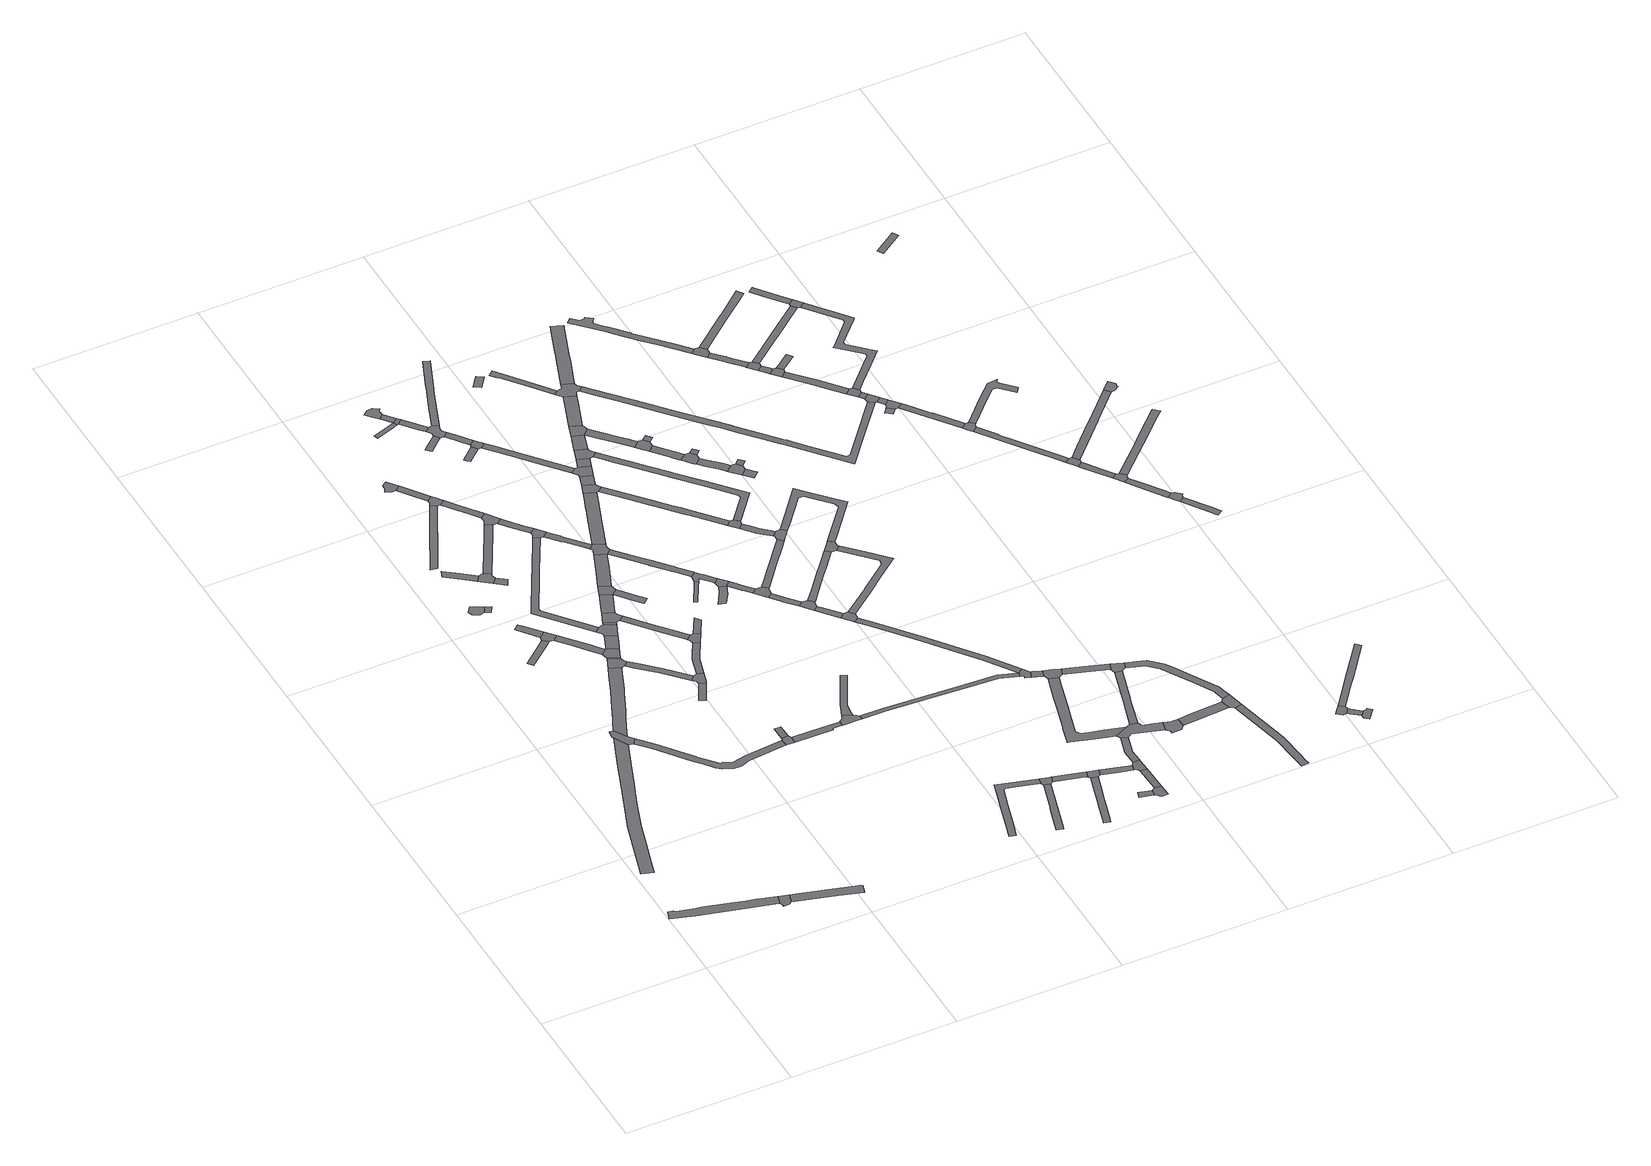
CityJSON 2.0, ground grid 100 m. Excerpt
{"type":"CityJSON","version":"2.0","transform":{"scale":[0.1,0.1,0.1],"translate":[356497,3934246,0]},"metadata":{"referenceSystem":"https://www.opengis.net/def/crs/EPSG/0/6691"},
"CityObjects":{
"road1":{"type":"Road","attributes":{"RoadStructureAttribute.sectionType":"1"},"geometry":[{"type":"MultiSurface","lod":"1","boundaries":[[[0,1,2,3,4,5,6,7,8,9,10,11,12,13,14]]]}]},
"road2":{"type":"Road","attributes":{"RoadStructureAttribute.sectionType":"1"},"geometry":[{"type":"MultiSurface","lod":"1","boundaries":[[[15,16,17,18,19,20,21,22,23,24,25,26,27,28,29,30,31,32,33,34]]]}]},
"road3":{"type":"Road","geometry":[{"type":"MultiSurface","lod":"1","boundaries":[[[35,4,3,36,37,38,39,40]]]}]},
"road4":{"type":"Road","attributes":{"RoadStructureAttribute.sectionType":"1"},"geometry":[{"type":"MultiSurface","lod":"1","boundaries":[[[41,42,43,44,45,46,47,48,35,40]]]}]},
"road5":{"type":"Road","geometry":[{"type":"MultiSurface","lod":"1","boundaries":[[[49,50,26,25,51,52,53,54,55]]]}]},
"road6":{"type":"Road","attributes":{"RoadStructureAttribute.sectionType":"1"},"geometry":[{"type":"MultiSurface","lod":"1","boundaries":[[[56,57,58,59,60,61]]]}]},
"road7":{"type":"Road","attributes":{"RoadStructureAttribute.sectionType":"1"},"geometry":[{"type":"MultiSurface","lod":"1","boundaries":[[[62,63,64,65,66,67]]]}]},
"road8":{"type":"Road","attributes":{"RoadStructureAttribute.sectionType":"1"},"geometry":[{"type":"MultiSurface","lod":"1","boundaries":[[[68,69,70,71,72,73,54,53,74,75,76,77,78,79,80,81,82]]]}]},
"road9":{"type":"Road","attributes":{"RoadStructureAttribute.sectionType":"1"},"geometry":[{"type":"MultiSurface","lod":"1","boundaries":[[[60,83,84,85,86,61]]]}]},
"road10":{"type":"Road","attributes":{"RoadStructureAttribute.sectionType":"1"},"geometry":[{"type":"MultiSurface","lod":"1","boundaries":[[[87,88,89,90,91,92]]]}]},
"road11":{"type":"Road","geometry":[{"type":"MultiSurface","lod":"1","boundaries":[[[93,94,87,92,62,67]]]}]},
"road12":{"type":"Road","attributes":{"RoadStructureAttribute.sectionType":"1"},"geometry":[{"type":"MultiSurface","lod":"1","boundaries":[[[95,96,97,98,99,100,101]]]}]},
"road13":{"type":"Road","attributes":{"RoadStructureAttribute.sectionType":"1"},"geometry":[{"type":"MultiSurface","lod":"1","boundaries":[[[102,103,104,105,106,107,108,109,110,52,51,111,112,113,114,115,116,117,118,119,120,121,122,123]]]}]},
"road14":{"type":"Road","attributes":{"RoadStructureAttribute.sectionType":"1"},"geometry":[{"type":"MultiSurface","lod":"1","boundaries":[[[93,124,125,126,127,128,129,94]]]}]},
"road15":{"type":"Road","geometry":[{"type":"MultiSurface","lod":"1","boundaries":[[[98,97,130,131,132,133,134]]]}]},
"road16":{"type":"Road","attributes":{"RoadStructureAttribute.sectionType":"1"},"geometry":[{"type":"MultiSurface","lod":"1","boundaries":[[[135,136,137,138,139,140,141,142,143,144,145,146,147]]]}]},
"road17":{"type":"Road","geometry":[{"type":"MultiSurface","lod":"1","boundaries":[[[148,68,82,149,150,151,152]]]}]},
"road18":{"type":"Road","attributes":{"RoadStructureAttribute.sectionType":"1"},"geometry":[{"type":"MultiSurface","lod":"1","boundaries":[[[130,153,154,155,131]]]}]},
"road19":{"type":"Road","attributes":{"RoadStructureAttribute.sectionType":"1"},"geometry":[{"type":"MultiSurface","lod":"1","boundaries":[[[156,157,148,152]]]}]},
"road20":{"type":"Road","geometry":[{"type":"MultiSurface","lod":"1","boundaries":[[[127,126,157,156,158,159]]]}]},
"road21":{"type":"Road","attributes":{"RoadStructureAttribute.sectionType":"1"},"geometry":[{"type":"MultiSurface","lod":"1","boundaries":[[[160,161,162,163,164,165,159,158]]]}]},
"road22":{"type":"Road","geometry":[{"type":"MultiSurface","lod":"1","boundaries":[[[166,167,168,169,170,171,172]]]}]},
"road23":{"type":"Road","attributes":{"RoadStructureAttribute.sectionType":"1"},"geometry":[{"type":"MultiSurface","lod":"1","boundaries":[[[173,174,150,149,175,176,177,178]]]}]},
"road24":{"type":"Road","attributes":{"RoadStructureAttribute.sectionType":"1"},"geometry":[{"type":"MultiSurface","lod":"1","boundaries":[[[179,180,181,182,183,184,185,186,187,188,189,190,191]]]}]},
"road25":{"type":"Road","attributes":{"RoadStructureAttribute.sectionType":"1"},"geometry":[{"type":"MultiSurface","lod":"1","boundaries":[[[133,192,193,194,195,196,197,134]]]}]},
"road26":{"type":"Road","geometry":[{"type":"MultiSurface","lod":"1","boundaries":[[[162,198,199,200,184,183,201,163]]]}]},
"road27":{"type":"Road","attributes":{"RoadStructureAttribute.sectionType":"1"},"geometry":[{"type":"MultiSurface","lod":"1","boundaries":[[[171,202,203,204,205,206,207,208,172]]]}]},
"road28":{"type":"Road","attributes":{"RoadStructureAttribute.sectionType":"1"},"geometry":[{"type":"MultiSurface","lod":"1","boundaries":[[[209,210,211,212,213,214]]]}]},
"road29":{"type":"Road","attributes":{"RoadStructureAttribute.sectionType":"1"},"geometry":[{"type":"MultiSurface","lod":"1","boundaries":[[[200,199,215,216]]]}]},
"road30":{"type":"Road","geometry":[{"type":"MultiSurface","lod":"1","boundaries":[[[204,217,141,140,218,219,220,221,205]]]}]},
"road31":{"type":"Road","geometry":[{"type":"MultiSurface","lod":"1","boundaries":[[[222,223,224,102,123,225,226]]]}]},
"road32":{"type":"Road","geometry":[{"type":"MultiSurface","lod":"1","boundaries":[[[177,227,209,214,228,229,230,178]]]}]},
"road33":{"type":"Road","geometry":[{"type":"MultiSurface","lod":"1","boundaries":[[[231,216,215,232,233,234,235,236]]]}]},
"road34":{"type":"Road","geometry":[{"type":"MultiSurface","lod":"1","boundaries":[[[237,238,223,222]]]}]},
"road35":{"type":"Road","attributes":{"RoadStructureAttribute.sectionType":"1"},"geometry":[{"type":"MultiSurface","lod":"1","boundaries":[[[239,240,241,242,243,244,245,246,247,219,218]]]}]},
"road36":{"type":"Road","geometry":[{"type":"MultiSurface","lod":"1","boundaries":[[[248,249,243,242,250,195,194]]]}]},
"road37":{"type":"Road","attributes":{"RoadStructureAttribute.sectionType":"1"},"geometry":[{"type":"MultiSurface","lod":"1","boundaries":[[[251,252,230,229,253,254,255,256]]]}]},
"road38":{"type":"Road","attributes":{"RoadStructureAttribute.sectionType":"1"},"geometry":[{"type":"MultiSurface","lod":"1","boundaries":[[[257,258,259,234,233,260,261,262]]]}]},
"road39":{"type":"Road","geometry":[{"type":"MultiSurface","lod":"1","boundaries":[[[263,264,265,266,267]]]}]},
"road40":{"type":"Road","attributes":{"RoadStructureAttribute.sectionType":"1"},"geometry":[{"type":"MultiSurface","lod":"1","boundaries":[[[266,265,268,231,236,269,266,270,271,272,273,267]]]}]},
"road41":{"type":"Road","attributes":{"RoadStructureAttribute.sectionType":"1"},"geometry":[{"type":"MultiSurface","lod":"1","boundaries":[[[274,275,276,277,278,279,249,248,280,281,282,283]]]}]},
"road42":{"type":"Road","attributes":{"RoadStructureAttribute.sectionType":"1"},"geometry":[{"type":"MultiSurface","lod":"1","boundaries":[[[225,284,285,286,287,288,289,290,291,226]]]}]},
"road43":{"type":"Road","geometry":[{"type":"MultiSurface","lod":"1","boundaries":[[[292,293,294,295,296,297]]]}]},
"road44":{"type":"Road","geometry":[{"type":"MultiSurface","lod":"1","boundaries":[[[190,298,299,274,283,300,191]]]}]},
"road45":{"type":"Road","geometry":[{"type":"MultiSurface","lod":"1","boundaries":[[[255,301,302,257,262,303,256]]]}]},
"road46":{"type":"Road","geometry":[{"type":"MultiSurface","lod":"1","boundaries":[[[304,305,306,307,308,309,310,311]]]}]},
"road47":{"type":"Road","attributes":{"RoadStructureAttribute.sectionType":"1"},"geometry":[{"type":"MultiSurface","lod":"1","boundaries":[[[292,312,304,311]]]}]},
"road48":{"type":"Road","attributes":{"RoadStructureAttribute.sectionType":"1"},"geometry":[{"type":"MultiSurface","lod":"1","boundaries":[[[313,314,315,316,317,299,298,318,319,320,321,322]]]}]},
"road49":{"type":"Road","geometry":[{"type":"MultiSurface","lod":"1","boundaries":[[[312,292,297,323,324]]]}]},
"road50":{"type":"Road","attributes":{"RoadStructureAttribute.sectionType":"1"},"geometry":[{"type":"MultiSurface","lod":"1","boundaries":[[[301,325,326,302]]]}]},
"road51":{"type":"Road","geometry":[{"type":"MultiSurface","lod":"1","boundaries":[[[327,328,329,330,331,332]]]}]},
"road52":{"type":"Road","attributes":{"RoadStructureAttribute.sectionType":"1"},"geometry":[{"type":"MultiSurface","lod":"1","boundaries":[[[333,324,323,334,335,336]]]}]},
"road53":{"type":"Road","geometry":[{"type":"MultiSurface","lod":"1","boundaries":[[[337,338,339,340,341,342,343,313,322]]]}]},
"road54":{"type":"Road","geometry":[{"type":"MultiSurface","lod":"1","boundaries":[[[344,345,289,288,346,347,348,349,350]]]}]},
"road55":{"type":"Road","geometry":[{"type":"MultiSurface","lod":"1","boundaries":[[[335,351,332,331,352,353,354,355,356,357,336]]]}]},
"road56":{"type":"Road","geometry":[{"type":"MultiSurface","lod":"1","boundaries":[[[358,359,360,361,362]]]}]},
"road57":{"type":"Road","attributes":{"RoadStructureAttribute.sectionType":"1"},"geometry":[{"type":"MultiSurface","lod":"1","boundaries":[[[363,364,365,264,263,366,367,368,339,369,370,371,372,373,374,375,376,377,378,379,380,381,382,383,384,340,339,338]]]}]},
"road58":{"type":"Road","attributes":{"RoadStructureAttribute.sectionType":"1"},"geometry":[{"type":"MultiSurface","lod":"1","boundaries":[[[385,386,353,352,387,388]]]}]},
"road59":{"type":"Road","geometry":[{"type":"MultiSurface","lod":"1","boundaries":[[[361,389,390,391,392,385,388,362]]]}]},
"road60":{"type":"Road","attributes":{"RoadStructureAttribute.sectionType":"1"},"geometry":[{"type":"MultiSurface","lod":"1","boundaries":[[[393,394,395,396,397,398,344,350]]]}]},
"road61":{"type":"Road","attributes":{"RoadStructureAttribute.sectionType":"1"},"geometry":[{"type":"MultiSurface","lod":"1","boundaries":[[[399,400,401,402,403,404]]]}]},
"road62":{"type":"Road","attributes":{"RoadStructureAttribute.sectionType":"1"},"geometry":[{"type":"MultiSurface","lod":"1","boundaries":[[[405,406,407,408,313,343,409,410,411,412]]]}]},
"road63":{"type":"Road","attributes":{"RoadStructureAttribute.sectionType":"1"},"geometry":[{"type":"MultiSurface","lod":"1","boundaries":[[[413,414,415,416,417,418,419,420,421,422,423,424,425,426,427,428]]]}]},
"road64":{"type":"Road","attributes":{"RoadStructureAttribute.sectionType":"1"},"geometry":[{"type":"MultiSurface","lod":"1","boundaries":[[[356,429,430,431,432,433,434,435,436,357]]]}]},
"road65":{"type":"Road","attributes":{"RoadStructureAttribute.sectionType":"1"},"geometry":[{"type":"MultiSurface","lod":"1","boundaries":[[[437,438,439,440,441,442,443,444,390,389]]]}]},
"road66":{"type":"Road","geometry":[{"type":"MultiSurface","lod":"1","boundaries":[[[403,445,446,447,448,449,450,451,452,453,379,378,404]]]}]},
"road67":{"type":"Road","attributes":{"RoadStructureAttribute.sectionType":"1"},"geometry":[{"type":"MultiSurface","lod":"1","boundaries":[[[454,455,456,457,458,459,460,461,454,462,463,464,465,466,467,468,469]]]}]},
"road68":{"type":"Road","geometry":[{"type":"MultiSurface","lod":"1","boundaries":[[[449,448,455,454,469]]]}]},
"road69":{"type":"Road","attributes":{"RoadStructureAttribute.sectionType":"1"},"geometry":[{"type":"MultiSurface","lod":"1","boundaries":[[[470,471,472,473,474,475,476,477,478,479,480]]]}]},
"road70":{"type":"Road","geometry":[{"type":"MultiSurface","lod":"1","boundaries":[[[411,481,482,483,484,485,412]]]}]},
"road71":{"type":"Road","attributes":{"RoadStructureAttribute.sectionType":"1"},"geometry":[{"type":"MultiSurface","lod":"1","boundaries":[[[486,485,484,487]]]}]},
"road72":{"type":"Road","geometry":[{"type":"MultiSurface","lod":"1","boundaries":[[[488,489,490,441,440,491,492,486,487]]]}]},
"road73":{"type":"Road","geometry":[{"type":"MultiSurface","lod":"1","boundaries":[[[493,494,495,465,464,496,497,498]]]}]},
"road74":{"type":"Road","attributes":{"RoadStructureAttribute.sectionType":"1"},"geometry":[{"type":"MultiSurface","lod":"1","boundaries":[[[489,499,500,490]]]}]},
"road75":{"type":"Road","geometry":[{"type":"MultiSurface","lod":"1","boundaries":[[[501,502,503,504,428,427,470,480]]]}]},
"road76":{"type":"Road","attributes":{"RoadStructureAttribute.sectionType":"1"},"geometry":[{"type":"MultiSurface","lod":"1","boundaries":[[[497,505,506,507,508,498]]]}]},
"road77":{"type":"Road","geometry":[{"type":"MultiSurface","lod":"1","boundaries":[[[509,510,511,512]]]}]},
"road78":{"type":"Road","geometry":[{"type":"MultiSurface","lod":"1","boundaries":[[[513,514,515,516,500,499,517]]]}]},
"road79":{"type":"Road","geometry":[{"type":"MultiSurface","lod":"1","boundaries":[[[518,519,520,521,522,507,506]]]}]},
"road80":{"type":"Road","attributes":{"RoadStructureAttribute.sectionType":"1"},"geometry":[{"type":"MultiSurface","lod":"1","boundaries":[[[523,524,525,526,527,528,529,482,481,530,531,532,533,534,535,536]]]}]},
"road81":{"type":"Road","attributes":{"RoadStructureAttribute.sectionType":"1"},"geometry":[{"type":"MultiSurface","lod":"1","boundaries":[[[537,538,539,540,349,348,541,542,543,544,545,546]]]}]},
"road82":{"type":"Road","attributes":{"RoadStructureAttribute.sectionType":"1"},"geometry":[{"type":"MultiSurface","lod":"1","boundaries":[[[547,548,549,550,551,552,553,554,555,556]]]}]},
"road83":{"type":"Road","attributes":{"RoadStructureAttribute.sectionType":"1"},"geometry":[{"type":"MultiSurface","lod":"1","boundaries":[[[557,519,518,558,559,560]]]}]},
"road84":{"type":"Road","attributes":{"RoadStructureAttribute.sectionType":"1"},"geometry":[{"type":"MultiSurface","lod":"1","boundaries":[[[561,502,501,562,563,564]]]}]},
"road85":{"type":"Road","geometry":[{"type":"MultiSurface","lod":"1","boundaries":[[[559,565,566,567,568,569,570,560]]]}]},
"road86":{"type":"Road","geometry":[{"type":"MultiSurface","lod":"1","boundaries":[[[571,572,573,574,575]]]}]},
"road87":{"type":"Road","attributes":{"RoadStructureAttribute.sectionType":"1"},"geometry":[{"type":"MultiSurface","lod":"1","boundaries":[[[494,576,577,578,579,580,581,495]]]}]},
"road88":{"type":"Road","attributes":{"RoadStructureAttribute.sectionType":"1"},"geometry":[{"type":"MultiSurface","lod":"1","boundaries":[[[574,582,583,584,516,515,575,585,586,587,588,589,590,591,592,593,571,575]]]}]},
"road89":{"type":"Road","attributes":{"RoadStructureAttribute.sectionType":"1"},"geometry":[{"type":"MultiSurface","lod":"1","boundaries":[[[594,595,596,597,598,599,600,601,602,603,604]]]}]},
"road90":{"type":"Road","geometry":[{"type":"MultiSurface","lod":"1","boundaries":[[[605,606,564,563,551,550,607]]]}]},
"road91":{"type":"Road","geometry":[{"type":"MultiSurface","lod":"1","boundaries":[[[608,609,610,611,523,536,612,613]]]}]},
"road92":{"type":"Road","attributes":{"RoadStructureAttribute.sectionType":"1"},"geometry":[{"type":"MultiSurface","lod":"1","boundaries":[[[614,615,616,617,618,619,620,621,573,572]]]}]},
"road93":{"type":"Road","attributes":{"RoadStructureAttribute.sectionType":"1"},"geometry":[{"type":"MultiSurface","lod":"1","boundaries":[[[622,623,624,625,626,627,628,629,630,631,611,610,632,633,634,635,636,637,638,513,517]]]}]},
"road94":{"type":"Road","attributes":{"RoadStructureAttribute.sectionType":"1"},"geometry":[{"type":"MultiSurface","lod":"1","boundaries":[[[639,640,641,642,643,644,645,646,522,521]]]}]},
"road95":{"type":"Road","attributes":{"RoadStructureAttribute.sectionType":"1"},"geometry":[{"type":"MultiSurface","lod":"1","boundaries":[[[612,647,648,649,650,651,613]]]}]},
"road96":{"type":"Road","geometry":[{"type":"MultiSurface","lod":"1","boundaries":[[[652,653,654,655,656]]]}]},
"road97":{"type":"Road","geometry":[{"type":"MultiSurface","lod":"1","boundaries":[[[589,588,657,658,659,660,661,662]]]}]},
"road98":{"type":"Road","attributes":{"RoadStructureAttribute.sectionType":"1"},"geometry":[{"type":"MultiSurface","lod":"1","boundaries":[[[663,605,607,664,665,666]]]}]},
"road99":{"type":"Road","attributes":{"RoadStructureAttribute.sectionType":"1"},"geometry":[{"type":"MultiSurface","lod":"1","boundaries":[[[667,668,669,670,546,671,672,673,674,675,568,567]]]}]},
"road100":{"type":"Road","geometry":[{"type":"MultiSurface","lod":"1","boundaries":[[[618,617,676,677,678,679,680,681,682,594,604]]]}]},
"road101":{"type":"Road","geometry":[{"type":"MultiSurface","lod":"1","boundaries":[[[578,683,684,685,649,648,686,687,579]]]}]},
"road102":{"type":"Road","geometry":[{"type":"MultiSurface","lod":"1","boundaries":[[[688,656,655,689,690,691,692,693]]]}]},
"road103":{"type":"Road","attributes":{"RoadStructureAttribute.sectionType":"1"},"geometry":[{"type":"MultiSurface","lod":"1","boundaries":[[[694,695,696,697,660,659,698,699,700,701]]]}]},
"road104":{"type":"Road","geometry":[{"type":"MultiSurface","lod":"1","boundaries":[[[661,702,703,662]]]}]},
"road105":{"type":"Road","attributes":{"RoadStructureAttribute.sectionType":"1"},"geometry":[{"type":"MultiSurface","lod":"1","boundaries":[[[704,705,688,693]]]}]},
"road106":{"type":"Road","geometry":[{"type":"MultiSurface","lod":"1","boundaries":[[[706,707,708,709,710,711,712,694,701]]]}]},
"road107":{"type":"Road","geometry":[{"type":"MultiSurface","lod":"1","boundaries":[[[713,666,665,714,715,705,704,716,717]]]}]},
"road108":{"type":"Road","attributes":{"RoadStructureAttribute.sectionType":"1"},"geometry":[{"type":"MultiSurface","lod":"1","boundaries":[[[718,719,720,721,722,723,570,569,724,725,726,727,728,729]]]}]},
"road109":{"type":"Road","geometry":[{"type":"MultiSurface","lod":"1","boundaries":[[[730,731,732,733,734,643,642,718,729]]]}]},
"road110":{"type":"Road","attributes":{"RoadStructureAttribute.sectionType":"1"},"geometry":[{"type":"MultiSurface","lod":"1","boundaries":[[[735,736,737,738,739,740,741,710,709]]]}]},
"road111":{"type":"Road","geometry":[{"type":"MultiSurface","lod":"1","boundaries":[[[711,742,743,712]]]}]},
"road112":{"type":"Road","attributes":{"RoadStructureAttribute.sectionType":"1"},"geometry":[{"type":"MultiSurface","lod":"1","boundaries":[[[744,745,746,747,748,749,713,717]]]}]},
"road113":{"type":"Road","geometry":[{"type":"MultiSurface","lod":"1","boundaries":[[[671,546,545,750,751,752,753]]]}]},
"road114":{"type":"Road","attributes":{"RoadStructureAttribute.sectionType":"1"},"geometry":[{"type":"MultiSurface","lod":"1","boundaries":[[[754,755,756,757,758,759,760,761,762,763,764,765,766,767,768,769,770,771,772,773,774,775,776,777]]]}]},
"road115":{"type":"Road","attributes":{"RoadStructureAttribute.sectionType":"1"},"geometry":[{"type":"MultiSurface","lod":"1","boundaries":[[[680,778,779,780,781,782,783,784,785,681]]]}]},
"road116":{"type":"Road","geometry":[{"type":"MultiSurface","lod":"1","boundaries":[[[739,738,786,787,788,789,790]]]}]},
"road117":{"type":"Road","attributes":{"RoadStructureAttribute.sectionType":"1"},"geometry":[{"type":"MultiSurface","lod":"1","boundaries":[[[752,791,792,793,794,795,753]]]}]},
"road118":{"type":"Road","attributes":{"RoadStructureAttribute.sectionType":"1"},"geometry":[{"type":"MultiSurface","lod":"1","boundaries":[[[787,796,797,798,799,788]]]}]},
"road119":{"type":"Road","attributes":{"RoadStructureAttribute.sectionType":"1"},"geometry":[{"type":"MultiSurface","lod":"1","boundaries":[[[684,800,801,802,803,804,805,806,732,731,807,808,809,810,811,685]]]}]},
"road120":{"type":"Road","geometry":[{"type":"MultiSurface","lod":"1","boundaries":[[[789,812,813,790]]]}]},
"road121":{"type":"Road","geometry":[{"type":"MultiSurface","lod":"1","boundaries":[[[776,814,815,816,793,792,817,777]]]}]},
"road122":{"type":"Road","geometry":[{"type":"MultiSurface","lod":"1","boundaries":[[[818,765,764,747,746,819,820,821,822,823,824,825]]]}]},
"road123":{"type":"Road","attributes":{"RoadStructureAttribute.sectionType":"1"},"geometry":[{"type":"MultiSurface","lod":"1","boundaries":[[[826,827,828,829,830,831,832,833,818,825]]]}]},
"road124":{"type":"Road","attributes":{"RoadStructureAttribute.sectionType":"1"},"geometry":[{"type":"MultiSurface","lod":"1","boundaries":[[[834,835,836,837,815,814]]]}]},
"road125":{"type":"Road","geometry":[{"type":"MultiSurface","lod":"1","boundaries":[[[838,839,840,841,842,822,821,843,844]]]}]},
"road126":{"type":"Road","attributes":{"RoadStructureAttribute.sectionType":"1"},"geometry":[{"type":"MultiSurface","lod":"1","boundaries":[[[845,846,847,848,849,850,851,852,853,854,855,856,857,858,859,860,861,678,677,862,863,864,865,866,867,868,869,870,871,872,873,874,875,876]]]}]},
"road127":{"type":"Road","attributes":{"RoadStructureAttribute.sectionType":"1"},"geometry":[{"type":"MultiSurface","lod":"1","boundaries":[[[877,878,879,880,881,882,883,884,885,886,887,888,889,890,891,892,893,894,895,896,897,898,899]]]}]},
"road128":{"type":"Road","geometry":[{"type":"MultiSurface","lod":"1","boundaries":[[[900,836,835,830,829,901]]]}]},
"road129":{"type":"Road","attributes":{"RoadStructureAttribute.sectionType":"1"},"geometry":[{"type":"MultiSurface","lod":"1","boundaries":[[[902,903,904,905,840,839]]]}]},
"road130":{"type":"Road","geometry":[{"type":"MultiSurface","lod":"1","boundaries":[[[898,906,907,908,909,910,911,899]]]}]},
"road131":{"type":"Road","attributes":{"RoadStructureAttribute.sectionType":"1"},"geometry":[{"type":"MultiSurface","lod":"1","boundaries":[[[912,913,914,915,916,917,918,919,920,921,922,923,924,925,926,927,900,901]]]}]},
"road132":{"type":"Road","attributes":{"RoadStructureAttribute.sectionType":"1"},"geometry":[{"type":"MultiSurface","lod":"1","boundaries":[[[928,929,930,931,932,933,934,935,936,937,938]]]}]},
"road133":{"type":"Road","attributes":{"RoadStructureAttribute.sectionType":"1"},"geometry":[{"type":"MultiSurface","lod":"1","boundaries":[[[939,940,941,942,943,909,908,944,945,946,947,948]]]}]},
"road134":{"type":"Road","geometry":[{"type":"MultiSurface","lod":"1","boundaries":[[[937,920,919,904,903,938]]]}]},
"road135":{"type":"Road","geometry":[{"type":"MultiSurface","lod":"1","boundaries":[[[947,949,950,951,952,948]]]}]},
"road136":{"type":"Road","attributes":{"RoadStructureAttribute.sectionType":"1"},"geometry":[{"type":"MultiSurface","lod":"1","boundaries":[[[953,954,950,949,955,956,957,958,959]]]}]},
"road137":{"type":"Road","geometry":[{"type":"MultiSurface","lod":"1","boundaries":[[[958,960,961,962,963,959]]]}]},
"road138":{"type":"Road","attributes":{"RoadStructureAttribute.sectionType":"1"},"geometry":[{"type":"MultiSurface","lod":"1","boundaries":[[[964,965,966,911,910,967,968,969,970]]]}]},
"road139":{"type":"Road","geometry":[{"type":"MultiSurface","lod":"1","boundaries":[[[962,971,972,973,974,963]]]}]},
"road140":{"type":"Road","attributes":{"RoadStructureAttribute.sectionType":"1"},"geometry":[{"type":"MultiSurface","lod":"1","boundaries":[[[975,976,977,978,979,980,981,982,961,960]]]}]},
"road141":{"type":"Road","geometry":[{"type":"MultiSurface","lod":"1","boundaries":[[[979,978,983,984,985,986]]]}]},
"road142":{"type":"Road","attributes":{"RoadStructureAttribute.sectionType":"1"},"geometry":[{"type":"MultiSurface","lod":"1","boundaries":[[[987,988,989,990,952,951,991,992,993,994]]]}]},
"road143":{"type":"Road","attributes":{"RoadStructureAttribute.sectionType":"1"},"geometry":[{"type":"MultiSurface","lod":"1","boundaries":[[[983,995,996,997,998,984]]]}]},
"road144":{"type":"Road","geometry":[{"type":"MultiSurface","lod":"1","boundaries":[[[999,1000,1001,1002]]]}]},
"road145":{"type":"Road","geometry":[{"type":"MultiSurface","lod":"1","boundaries":[[[1003,1004,997,996,845,876]]]}]},
"road146":{"type":"Road","attributes":{"RoadStructureAttribute.sectionType":"1"},"geometry":[{"type":"MultiSurface","lod":"1","boundaries":[[[1004,1003,1005,1006]]]}]},
"road147":{"type":"Road","geometry":[{"type":"MultiSurface","lod":"1","boundaries":[[[1001,1007,1008,1006,1005,1009,1002]]]}]},
"road148":{"type":"Road","geometry":[{"type":"MultiSurface","lod":"1","boundaries":[[[1010,1011,1012,1013,1014,1015,1016]]]}]},
"road149":{"type":"Road","attributes":{"RoadStructureAttribute.sectionType":"1"},"geometry":[{"type":"MultiSurface","lod":"1","boundaries":[[[1017,1011,1010,1018,1019,1020]]]}]},
"road150":{"type":"Road","attributes":{"RoadStructureAttribute.sectionType":"1"},"geometry":[{"type":"MultiSurface","lod":"1","boundaries":[[[1021,1022,1023,1024,1008,1007,1025,1026]]]}]},
"road151":{"type":"Road","geometry":[{"type":"MultiSurface","lod":"1","boundaries":[[[1019,1027,1028,1029,1030,1031,1032,1033,1020]]]}]},
"road152":{"type":"Road","attributes":{"RoadStructureAttribute.sectionType":"1"},"geometry":[{"type":"MultiSurface","lod":"1","boundaries":[[[1034,1035,1036,1037,1038,1039,1040]]]}]},
"road153":{"type":"Road","attributes":{"RoadStructureAttribute.sectionType":"1"},"geometry":[{"type":"MultiSurface","lod":"1","boundaries":[[[985,1041,1042,1043,1044,1045,1046,1047,1048,1049,1050,1051,1052,1053,1054,1055,1056,1057,1058,1059,1060,1061,986]]]}]},
"road154":{"type":"Road","geometry":[{"type":"MultiSurface","lod":"1","boundaries":[[[1062,1063,1064,1065,1066,1067,1021,1026]]]}]},
"road155":{"type":"Road","geometry":[{"type":"MultiSurface","lod":"1","boundaries":[[[1051,1050,1037,1036,987,994]]]}]},
"road156":{"type":"Road","attributes":{"RoadStructureAttribute.sectionType":"1"},"geometry":[{"type":"MultiSurface","lod":"1","boundaries":[[[1068,1069,1070,1071,1072,1073,1013,1012,1074,1075,1076,1077,1078,1079]]]}]},
"road157":{"type":"Road","attributes":{"RoadStructureAttribute.sectionType":"1"},"geometry":[{"type":"MultiSurface","lod":"1","boundaries":[[[1063,1080,1081,1082,1083,1084,1085,1086,1087,1088,1089,1090,1091,1064]]]}]},
"road158":{"type":"Road","geometry":[{"type":"MultiSurface","lod":"1","boundaries":[[[1084,1083,1092,1093,1094,1095]]]}]},
"road159":{"type":"Road","attributes":{"RoadStructureAttribute.sectionType":"1"},"geometry":[{"type":"MultiSurface","lod":"1","boundaries":[[[1066,1096,1097,1098,1099,1100,1101,1102,1103,1104,1105,1106,1107,1067]]]}]},
"road160":{"type":"Road","attributes":{"RoadStructureAttribute.sectionType":"1"},"geometry":[{"type":"MultiSurface","lod":"1","boundaries":[[[1092,1108,1109,1110,1111,1112,1113,1114,1093]]]}]},
"road161":{"type":"Road","geometry":[{"type":"MultiSurface","lod":"1","boundaries":[[[1115,1116,1117,1111,1110,1118,1119]]]}]},
"road162":{"type":"Road","attributes":{"RoadStructureAttribute.sectionType":"1"},"geometry":[{"type":"MultiSurface","lod":"1","boundaries":[[[1120,1121,1122,1119,1118,1123,1124,1125]]]}]},
"road163":{"type":"Road","geometry":[{"type":"MultiSurface","lod":"1","boundaries":[[[1120,1125,1126,1127,1128,1129,1130,1131,1132]]]}]},
"road164":{"type":"Road","attributes":{"RoadStructureAttribute.sectionType":"1"},"geometry":[{"type":"MultiSurface","lod":"1","boundaries":[[[1133,1134,1129,1128,1135,1136,1137,1138]]]}]},
"road165":{"type":"Road","attributes":{"RoadStructureAttribute.sectionType":"1"},"geometry":[{"type":"MultiSurface","lod":"1","boundaries":[[[1094,1139,1140,1141,1142,1143,1144,1145,1146,1147,1148,1149,1150,1095]]]}]},
"road166":{"type":"Road","attributes":{"RoadStructureAttribute.sectionType":"1"},"geometry":[{"type":"MultiSurface","lod":"1","boundaries":[[[1151,1152,1153,1154,1155,1156,1157,1117,1116]]]}]},
"road167":{"type":"Road","attributes":{"RoadStructureAttribute.sectionType":"1"},"geometry":[{"type":"MultiSurface","lod":"1","boundaries":[[[1158,1159,1160,1161]]]}]},
"road168":{"type":"Road","geometry":[{"type":"MultiSurface","lod":"1","boundaries":[[[1144,1162,1163,1164,1165,1166,1167,1145]]]}]}
},
"vertices":[
[5,448,0],[142,405,0],[569,295,0],[590,290,0],[606,346,0],[505,374,0],[500,376,0],[439,392,0],[358,413,0],[206,453,0],[194,454,0],[173,457,0],[64,484,0],[51,496,0],[22,504,0],
[128,904,0],[172,1048,0],[202,1146,0],[212,1176,0],[216,1191,0],[222,1210,0],[271,1346,0],[309,1446,0],[336,1511,0],[393,1653,0],[454,1810,0],[410,1896,0],[326,1682,0],[275,1550,0],[154,1235,0],[152,1230,0],[102,1070,0],[52,905,0],[34,843,0],[104,822,0],
[667,329,0],[596,281,0],[597,275,0],[598,259,0],[638,262,0],[651,273,0],
[745,246,0],[903,201,0],[1040,162,0],[1056,218,0],[1036,224,0],[942,251,0],[938,252,0],[701,319,0],
[406,1906,0],[407,1905,0],[485,1806,0],[507,1843,0],[480,1875,0],[434,1950,0],[413,1953,0],
[209,3201,0],[181,3166,0],[190,3138,0],[229,3116,0],[258,3126,0],[278,3165,0],
[430,2782,0],[405,2761,0],[275,2651,0],[299,2620,0],[442,2739,0],[462,2755,0],
[643,2417,0],[622,2367,0],[582,2271,0],[571,2247,0],[513,2121,0],[502,2095,0],[515,1950,0],[546,2018,0],[568,2064,0],[628,2195,0],[638,2217,0],[643,2229,0],[680,2318,0],[689,2338,0],[710,2389,0],
[290,3109,0],[291,3108,0],[313,3147,0],[299,3154,0],
[469,2838,0],[388,2934,0],[372,2953,0],[339,2926,0],[348,2914,0],[433,2808,0],
[485,2752,0],[518,2781,0],
[188,3486,0],[258,3434,0],[340,3368,0],[368,3403,0],[350,3418,0],[286,3469,0],[204,3530,0],
[1205,1466,0],[973,1446,0],[895,1429,0],[839,1452,0],[836,1446,0],[828,1450,0],[735,1559,0],[734,1561,0],[583,1752,0],[552,1727,0],[704,1534,0],[743,1488,0],[789,1429,0],[816,1406,0],[857,1388,0],[875,1381,0],[894,1378,0],[914,1378,0],[932,1383,0],[961,1397,0],[980,1401,0],[1211,1421,0],
[547,2677,0],[620,2587,0],[668,2532,0],[699,2562,0],[664,2607,0],[654,2619,0],
[409,3312,0],[438,3348,0],[431,3377,0],[437,3388,0],[397,3409,0],
[199,3560,0],[233,3626,0],[312,3783,0],[347,3854,0],[371,3901,0],[427,4013,0],[392,4031,0],[382,4012,0],[326,3901,0],[311,3870,0],[281,3812,0],[176,3603,0],[158,3566,0],
[672,2485,0],[730,2392,0],[758,2421,0],[743,2435,0],[739,2457,0],
[470,3264,0],[491,3304,0],[492,3305,0],
[742,2465,0],[675,2493,0],
[771,2534,0],[704,2562,0],
[774,2541,0],[804,2612,0],[812,2631,0],[745,2659,0],[737,2640,0],[711,2579,0],
[270,4314,0],[240,4291,0],[242,4268,0],[230,4243,0],[266,4226,0],[286,4227,0],[318,4252,0],
[902,2281,0],[803,2377,0],[765,2358,0],[874,2253,0],[996,2125,0],[1025,2152,0],
[649,3325,0],[614,3259,0],[478,3001,0],[489,2987,0],[719,2712,0],[750,2737,0],[533,2996,0],[532,3009,0],[531,3017,0],[650,3240,0],[674,3287,0],[802,3528,0],[766,3547,0],
[513,3530,0],[590,3676,0],[622,3738,0],[583,3759,0],[541,3681,0],[484,3573,0],
[846,2713,0],[847,2714,0],[780,2742,0],[746,2679,0],
[292,4219,0],[340,4156,0],[402,4074,0],[434,4099,0],[423,4113,0],[353,4206,0],[324,4243,0],
[1021,2083,0],[975,1993,0],[959,1962,0],[994,1943,0],[1023,1998,0],[1057,2064,0],
[853,2730,0],[786,2758,0],
[404,4054,0],[447,4014,0],[480,4038,0],[462,4062,0],[458,4067,0],
[1254,1483,0],[1214,1483,0],[1214,1472,0],[1262,1420,0],[1263,1465,0],
[1017,2103,0],[1064,2078,0],[1083,2147,0],[1045,2158,0],
[816,2832,0],[871,2733,0],[876,2733,0],[907,2759,0],[887,2782,0],[883,2805,0],
[1252,1569,0],[1214,1569,0],
[510,3931,0],[534,3899,0],[552,3875,0],[595,3817,0],[627,3841,0],[593,3887,0],[584,3898,0],[578,3906,0],[512,3994,0],
[652,3740,0],[684,3764,0],[597,3787,0],
[1096,2307,0],[1078,2274,0],[1115,2259,0],[1127,2280,0],[1179,2373,0],[1144,2393,0],
[1159,2456,0],[1051,2585,0],[1042,2596,0],[1012,2570,0],[1026,2553,0],[1128,2430,0],
[965,3007,0],[898,3034,0],[872,2969,0],[938,2939,0],[971,2968,0],
[836,2880,0],[936,2934,0],[1021,2839,0],[1056,2797,0],[1090,2826,0],[1055,2868,0],
[806,3612,0],[800,3619,0],[799,3620,0],[768,3658,0],[737,3695,0],[724,3712,0],[691,3688,0],[693,3686,0],[711,3663,0],[775,3587,0],
[1381,1418,0],[1491,1416,0],[1494,1427,0],[1540,1427,0],[1551,1426,0],[1552,1460,0],[1496,1461,0],[1383,1463,0],
[527,4724,0],[469,4700,0],[386,4675,0],[394,4649,0],[509,4687,0],[537,4698,0],
[821,3530,0],[852,3556,0],[777,3567,0],
[1214,2437,0],[1179,2457,0],[1142,2413,0],
[505,4810,0],[503,4841,0],[513,4857,0],[478,4879,0],[447,4877,0],[417,4851,0],[443,4821,0],[475,4784,0],
[557,4750,0],
[1026,3352,0],[1006,3374,0],[906,3491,0],[907,3492,0],[855,3552,0],[824,3527,0],[893,3447,0],[894,3448,0],[979,3350,0],[999,3328,0],
[546,4702,0],[575,4729,0],
[1269,2537,0],[1241,2570,0],
[607,4474,0],[580,4449,0],[606,4419,0],[675,4480,0],[696,4499,0],[672,4531,0],
[655,4636,0],[624,4611,0],[649,4580,0],[680,4605,0],
[1012,3313,0],[996,3275,0],[1064,3248,0],[1091,3274,0],[1086,3304,0],[1087,3306,0],[1094,3324,0],
[1587,1500,0],[1579,1479,0],[1562,1426,0],[1659,1425,0],[1671,1425,0],[1671,1452,0],[1642,1479,0],
[672,4551,0],[716,4498,0],[747,4523,0],[729,4545,0],[726,4565,0],[737,4593,0],[700,4608,0],
[726,4282,0],[738,4268,0],[753,4253,0],[835,4325,0],[810,4356,0],
[986,3251,0],[953,3169,0],[940,3138,0],[1020,3139,0],[1021,3142,0],[1057,3232,0],[1156,3141,0],[1220,3068,0],[1219,3066,0],[1220,3064,0],[1304,2968,0],[1307,2965,0],[1308,2967,0],[1328,2943,0],[1380,2880,0],[1383,2876,0],[1413,2901,0],[1410,2905,0],[1352,2974,0],[1335,2994,0],[1251,3091,0],[1206,3142,0],
[845,4401,0],[774,4489,0],[727,4485,0],[814,4376,0],
[855,4326,0],[886,4352,0],[874,4366,0],[864,4378,0],
[1642,1496,0],[1652,1562,0],[1760,1778,0],[1760,1779,0],[1729,1795,0],[1619,1584,0],
[1365,2809,0],[1299,2689,0],[1318,2678,0],[1379,2790,0],[1396,2819,0],[1377,2831,0],
[1159,3706,0],[1130,3628,0],[1127,3621,0],[1107,3565,0],[1175,3539,0],[1203,3613,0],[1243,3721,0],[1174,3747,0],
[2059,622,0],[2009,454,0],[2004,438,0],[1966,309,0],[1944,235,0],[1938,213,0],[1976,202,0],[1995,266,0],[2005,298,0],[2039,415,0],[2048,443,0],[2083,562,0],[2100,569,0],[2191,545,0],[2285,520,0],[2295,558,0],
[792,4734,0],[840,4856,0],[845,4868,0],[933,5082,0],[895,5097,0],[817,4905,0],[813,4895,0],[755,4749,0],
[890,4284,0],[959,4202,0],[1098,4035,0],[1195,3920,0],[1226,3946,0],[1129,4061,0],[990,4228,0],[916,4316,0],
[1411,2844,0],[1415,2838,0],[1461,2786,0],[1471,2775,0],[1500,2799,0],[1492,2808,0],[1465,2840,0],[1444,2864,0],[1440,2868,0],
[1518,2722,0],[1476,2735,0],[1459,2697,0],[1455,2690,0],[1409,2610,0],[1448,2599,0],[1451,2599,0],[1491,2659,0],[1576,2652,0],[1586,2640,0],[1615,2606,0],[1643,2629,0],[1588,2694,0],[1589,2696,0],[1577,2710,0],[1546,2747,0],
[2294,502,0],[2291,490,0],[2242,324,0],[2237,309,0],[2212,225,0],[2189,145,0],[2227,134,0],[2240,178,0],[2276,298,0],[2280,314,0],[2333,491,0],
[1254,3724,0],[1284,3750,0],[1273,3763,0],[1264,3781,0],[1196,3805,0],
[1220,3874,0],[1288,3850,0],
[1302,3890,0],[1314,3925,0],[1245,3948,0],[1217,3894,0],[1217,3891,0],
[1707,2598,0],[1712,2604,0],[1680,2629,0],[1626,2593,0],[1672,2538,0],[1701,2559,0],
[1335,3985,0],[1267,4009,0],
[2351,502,0],[2361,540,0],[2351,543,0],[2310,554,0],
[1743,2453,0],[1789,2398,0],[1817,2421,0],[1766,2482,0],
[1095,4858,0],[1045,4789,0],[1082,4763,0],[1131,4832,0],
[1386,4014,0],[1362,4042,0],[1360,4057,0],[1291,4081,0],[1356,3988,0],
[1845,2331,0],[1873,2354,0],[1877,2386,0],[1882,2391,0],[1851,2417,0],
[1774,3187,0],[1633,3349,0],[1585,3405,0],[1550,3444,0],[1502,3499,0],[1483,3522,0],[1423,3591,0],[1365,3597,0],[1447,3502,0],[1471,3474,0],[1540,3395,0],[1584,3344,0],[1603,3323,0],[1745,3160,0],
[2482,1412,0],[2243,1426,0],[2132,1433,0],[1808,1452,0],[1807,1425,0],[2130,1406,0],[2285,1396,0],[2476,1384,0],[2583,1348,0],[2592,1375,0],
[2513,184,0],[2531,246,0],[2564,356,0],[2584,425,0],[2545,435,0],[2525,367,0],[2492,257,0],[2475,196,0],[2440,78,0],[2478,67,0],
[1890,2335,0],[1858,2315,0],[1945,2212,0],[1973,2237,0],
[2526,497,0],[2503,461,0],[2536,452,0],[2547,491,0],
[1972,2180,0],[1975,2176,0],[1996,2148,0],[2026,2170,0],[2028,2203,0],[2002,2234,0],
[1432,4203,0],[1423,4242,0],[1354,4266,0],[1328,4190,0],[1397,4167,0],
[1833,2754,0],[1925,2865,0],[1960,2909,0],[1931,2936,0],[1891,2887,0],[1802,2778,0],
[1320,4165,0],[1302,4112,0],[1299,4105,0],[1458,4101,0],[1518,4037,0],[1579,3969,0],[1592,3954,0],[1628,3988,0],[1617,4001,0],[1592,4028,0],[1555,4069,0],[1495,4134,0],
[1431,4554,0],[1343,4668,0],[1224,4818,0],[1212,4834,0],[1193,4858,0],[1162,4833,0],[1174,4817,0],[1194,4792,0],[1198,4797,0],[1316,4647,0],[1405,4534,0],
[2613,474,0],[2581,482,0],[2602,435,0],
[1821,3153,0],[1821,3155,0],[1825,3161,0],[1795,3186,0],[1790,3109,0],[1820,3135,0],
[1431,4265,0],[1461,4347,0],[1478,4394,0],[1505,4468,0],[1437,4493,0],[1408,4416,0],[1393,4374,0],[1362,4290,0],
[1369,3973,0],[1442,3888,0],[1489,3835,0],[1589,3720,0],[1641,3660,0],[1652,3647,0],[1772,3510,0],[1912,3350,0],[1913,3330,0],[1799,3190,0],[1973,3340,0],[1802,3536,0],[1681,3675,0],[1671,3687,0],[1589,3780,0],[1519,3862,0],[1496,3888,0],
[1941,2464,0],[2017,2557,0],[2067,2618,0],[2144,2711,0],[2113,2736,0],[2055,2666,0],[1987,2583,0],[1910,2488,0],
[1859,3029,0],[1925,2972,0],[1955,2998,0],[1883,3062,0],[1852,3098,0],
[2717,216,0],[2713,200,0],[2706,176,0],[2786,157,0],[2795,196,0],
[1625,3913,0],[1628,3909,0],[1648,3886,0],[1682,3925,0],[1684,3955,0],[1658,3986,0],
[2712,447,0],[2702,409,0],[2780,388,0],[2791,426,0],
[2066,2064,0],[2248,1839,0],[2352,1704,0],[2464,1559,0],[2622,1396,0],[2493,1580,0],[2381,1726,0],[2277,1861,0],[2094,2088,0],
[1515,4495,0],[1534,4498,0],[1564,4525,0],[1544,4547,0],[1540,4567,0],[1473,4592,0],[1461,4559,0],
[1962,2911,0],[2014,2976,0],[1983,3000,0],[1933,2964,0],[1932,2958,0],
[2814,206,0],[2798,154,0],[2817,130,0],[2857,131,0],[2856,168,0],[2854,207,0],
[1804,3779,0],[1796,3788,0],[1771,3818,0],[1715,3885,0],[1731,3788,0],[1733,3786,0],[1760,3753,0],[1765,3747,0],
[1714,3981,0],[1687,4012,0],
[2850,365,0],[2810,367,0],
[1789,3717,0],[1808,3696,0],[1815,3689,0],[1823,3681,0],[1859,3716,0],[1860,3746,0],[1834,3777,0],
[2807,446,0],[2799,383,0],[2800,382,0],[2847,438,0],[2847,447,0],
[2175,2711,0],[2345,2533,0],[2342,2502,0],[2242,2423,0],[2174,2369,0],[2160,2358,0],[2178,2321,0],[2198,2337,0],[2288,2408,0],[2419,2511,0],[2302,2635,0],[2204,2738,0],
[2197,2745,0],[2197,2775,0],[2166,2801,0],[2160,2793,0],[2120,2744,0],
[1860,3641,0],[1913,3589,0],[1921,3581,0],[1946,3552,0],[1984,3586,0],[1956,3617,0],[1897,3676,0],
[1890,3773,0],[1861,3803,0],
[2845,528,0],[2844,531,0],[2876,639,0],[2838,651,0],[2805,541,0],[2804,539,0],
[2606,1340,0],[2601,1324,0],[2636,1312,0],[2651,1355,0],
[2669,1116,0],[2645,1032,0],[2626,966,0],[2600,875,0],[2597,864,0],[2577,793,0],[2565,751,0],[2581,747,0],[2674,720,0],[2774,691,0],[2824,677,0],[2906,717,0],[2789,750,0],[2709,772,0],[2661,786,0],[2648,806,0],[2645,812,0],[2662,874,0],[2690,971,0],[2703,1017,0],[2721,1078,0],[2750,1181,0],[2768,1244,0],[2711,1260,0],
[1601,4729,0],[1626,4798,0],[1704,5012,0],[1636,5037,0],[1603,4947,0],[1558,4824,0],[1554,4812,0],[1543,4784,0],
[1969,3527,0],[2004,3490,0],[2040,3525,0],[2041,3555,0],[2014,3585,0],
[2695,1292,0],[2699,1291,0],[2713,1333,0],[2666,1349,0],[2661,1351,0],
[2027,3465,0],[2051,3437,0],[2089,3471,0],[2063,3499,0],
[2047,3016,0],[2187,3187,0],[2219,3181,0],[2229,3171,0],[2340,3052,0],[2347,3022,0],[2173,2809,0],[2227,2811,0],[2410,3036,0],[2249,3208,0],[2198,3264,0],[2056,3090,0],
[2070,3582,0],[2043,3612,0],
[2795,1258,0],[2810,1301,0],[2768,1315,0],[2712,1264,0],
[2933,730,0],[2902,655,0],[3010,625,0],[3081,604,0],[3098,662,0],[3053,675,0],[2988,693,0],[2974,720,0],
[3017,870,0],[3028,909,0],[3031,918,0],[3093,1134,0],[3052,1143,0],[2992,932,0],[2988,918,0],[2974,870,0],
[2916,1217,0],[3045,1173,0],[3060,1216,0],[2928,1261,0],
[3163,566,0],[3183,589,0],[3180,649,0],[3150,647,0],[3147,648,0],[3102,582,0],[3103,562,0],
[2875,3711,0],[2698,3496,0],[2594,3369,0],[2574,3368,0],[2432,3533,0],[2384,3589,0],[2346,3633,0],[2333,3648,0],[2270,3721,0],[2149,3859,0],[2131,3880,0],[2064,3956,0],[2019,4008,0],[1926,4113,0],[1770,4291,0],[1755,4308,0],[1598,4486,0],[1597,4426,0],[1681,4331,0],[1739,4265,0],[1896,4087,0],[1990,3979,0],[2035,3928,0],[2077,3881,0],[2143,3805,0],[2241,3694,0],[2303,3621,0],[2315,3607,0],[2411,3495,0],[2584,3294,0],[2728,3470,0],[2909,3689,0],
[2233,4532,0],[2183,4589,0],[2181,4587,0],[2174,4596,0],[2048,4735,0],[1999,4790,0],[2001,4792,0],[1910,4893,0],[1891,4912,0],[1852,4953,0],[1860,4972,0],[1874,4989,0],[1836,5020,0],[1827,5010,0],[1799,5008,0],[1760,5047,0],[1732,5020,0],[1880,4866,0],[1913,4829,0],[2017,4712,0],[2079,4645,0],[2213,4495,0],[2242,4521,0],
[3135,1190,0],[3120,1148,0],
[3266,595,0],[3471,608,0],[3457,666,0],[3253,654,0],
[2226,4480,0],[2235,4470,0],[2273,4428,0],[2302,4454,0],[2304,4485,0],[2272,4519,0],
[3200,1121,0],[3225,1113,0],[3286,1057,0],[3318,1003,0],[3399,865,0],[3455,769,0],[3456,767,0],[3474,691,0],[3518,701,0],[3506,750,0],[3499,781,0],[3450,865,0],[3347,1041,0],[3323,1083,0],[3250,1151,0],[3199,1169,0],
[3577,248,0],[3578,243,0],[3590,106,0],[3599,5,0],[3644,9,0],[3641,42,0],[3636,95,0],[3622,253,0],[3620,260,0],[3541,599,0],[3497,589,0],
[2453,4288,0],[2388,4361,0],[2368,4384,0],[2364,4389,0],[2360,4393,0],[2338,4358,0],[2359,4334,0],[2421,4263,0],[2423,4260,0],[2455,4287,0],
[2467,4209,0],[2499,4234,0],[2500,4255,0],[2473,4285,0],
[2532,4197,0],[2499,4233,0],[2469,4206,0],[2480,4193,0],[2489,4183,0],[2514,4155,0],[2545,4183,0],
[2559,4103,0],[2591,4132,0],[2593,4152,0],[2565,4181,0],
[2659,4837,0],[2531,4732,0],[2465,4679,0],[2494,4644,0],[2544,4685,0],[2642,4765,0],[2686,4801,0],
[2663,4205,0],[2688,4225,0],[2663,4256,0],[2591,4201,0],
[2650,3999,0],[2678,3968,0],[2760,3873,0],[2803,3823,0],[2836,3852,0],[2818,3872,0],[2701,4009,0],[2685,4028,0],
[2850,3770,0],[2881,3797,0],[2882,3818,0],[2856,3850,0],
[2863,4595,0],[2728,4488,0],[2661,4434,0],[2629,4410,0],[2654,4378,0],[2684,4402,0],[2771,4471,0],[2888,4564,0],
[2852,3768,0],[2874,3741,0],[2906,3767,0],[2885,3793,0],
[2917,3591,0],[2953,3560,0],[2980,3592,0],[2944,3623,0],
[2920,3689,0],[2949,3714,0],
[2952,3650,0],[2982,3674,0],
[2998,3592,0],[3029,3617,0],[2951,3631,0],
[4009,277,0],[4033,309,0],[4030,329,0],[3998,353,0],[3978,327,0],[3957,299,0],[3989,275,0],
[4067,281,0],[4042,250,0],[4076,223,0],[4101,254,0],
[3263,3315,0],[3148,3472,0],[3143,3468,0],[3072,3563,0],[3041,3539,0],[3231,3290,0],
[4077,202,0],[4076,201,0],[4102,180,0],[4103,181,0],[4152,241,0],[4126,262,0],[4121,256,0],
[2769,4733,0],[2818,4672,0],[2864,4615,0],[2896,4640,0],[2849,4697,0],[2749,4823,0],[2718,4799,0],
[2932,3871,0],[3027,3969,0],[3112,4058,0],[2981,4183,0],[2981,4198,0],[2981,4202,0],[3113,4341,0],[3125,4354,0],[3050,4448,0],[2939,4586,0],[2908,4561,0],[3019,4421,0],[3063,4366,0],[3063,4360,0],[3063,4346,0],[2928,4204,0],[2915,4191,0],[3045,4066,0],[3045,4046,0],[3001,4000,0],[2877,3871,0],
[3252,3263,0],[3270,3238,0],[3303,3262,0],[3306,3282,0],[3313,3288,0],[3284,3316,0],
[4307,759,0],[4243,674,0],[4209,630,0],[4134,532,0],[4112,503,0],[4054,427,0],[4125,454,0],[4144,479,0],[4174,518,0],[4240,605,0],[4240,606,0],[4337,733,0],
[3410,3047,0],[3526,2887,0],[3544,2863,0],[3599,2787,0],[3630,2809,0],[3605,2845,0],[3603,2843,0],[3588,2865,0],[3557,2909,0],[3439,3069,0],[3378,3151,0],[3382,3154,0],
[3643,2726,0],[3674,2749,0],[3676,2770,0],[3649,2806,0],
[3460,3438,0],[3469,3447,0],[3520,3497,0],[3547,3494,0],[3629,3414,0],[3651,3445,0],[3575,3526,0],[3569,3541,0],[3581,3557,0],[3518,3550,0],[3444,3478,0],[3432,3466,0],
[3650,2715,0],[3706,2638,0],[3765,2557,0],[3796,2579,0],[3737,2660,0],[3733,2665,0],[3677,2745,0],
[3840,2537,0],[3847,2544,0],[3815,2576,0],[3805,2500,0],[3840,2517,0],
[3989,2305,0],[3915,2412,0],[3867,2479,0],[3833,2461,0],[3884,2390,0],[3958,2282,0],
[3965,2273,0],[3990,2237,0],[4001,2221,0],[4032,2243,0],[4034,2263,0],[4041,2269,0],[4009,2302,0],
[4160,2059,0],[4129,2105,0],[4105,2072,0],[4127,2040,0],[4133,2030,0],[4166,2050,0],
[3776,2872,0],[3866,2966,0],[3872,2972,0],[3904,3005,0],[3920,3022,0],[4080,3187,0],[4049,3218,0],[3961,3129,0],[3909,3075,0],[3869,3034,0],[3843,3007,0],[3710,2870,0],
[4045,2734,0],[4207,2891,0],[4244,2926,0],[4212,2959,0],[4139,2888,0],[4020,2773,0],[4014,2767,0],
[3623,4877,0],[3482,4781,0],[3505,4747,0],[3643,4842,0],
[4101,3187,0],[4134,3209,0],[4128,3218,0],[4132,3238,0],[4102,3272,0],[4095,3266,0]
]}
